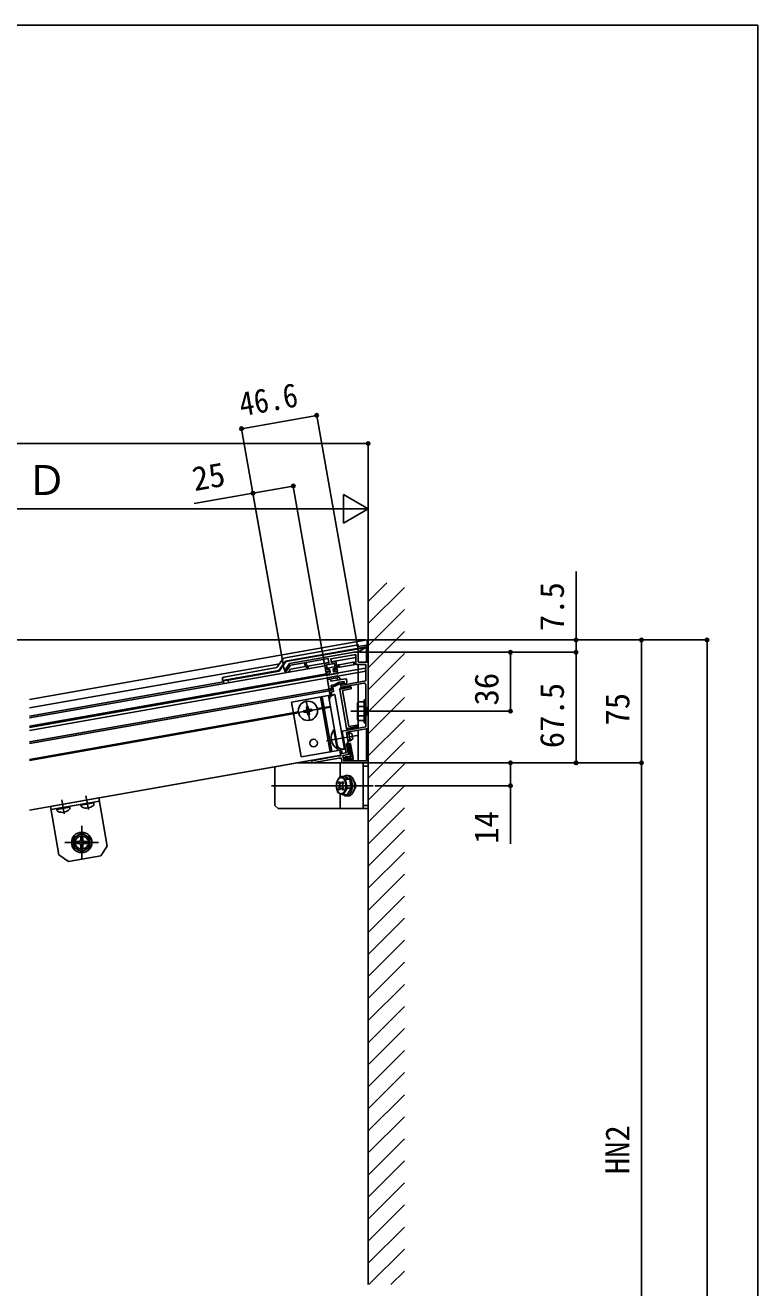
# Model space of a CAD drawing. Units: millimetres, scale not verified. Extents: x -875 to 875, y -1304 to 1297.
# Drawn here: x 428 to 875, y 475 to 1246 of the extents above; entities that cross this region are included whole.
import ezdxf
from ezdxf.enums import TextEntityAlignment as Align

# ---------------------------------------------------------------- set-up
doc = ezdxf.new("R2010")
doc.units = ezdxf.units.MM
doc.header["$LTSCALE"] = 8
for name, color, linetype in [('0-2_YKK_11', 7, 'Continuous'), ('0-3_YKK_12', 2, 'Continuous'), ('0-4_YKK_13', 4, 'Continuous'), ('0-5_YKK_D', 6, 'Continuous'), ('0-6_YKK_ZWAK', 7, 'Continuous'), ('0-7_YSS_K', 3, 'Continuous')]:
    doc.layers.add(name, color=color, linetype=linetype)
doc.styles.add('ＭＳ ゴシック', font='')
doc.styles.get('ＭＳ ゴシック').set_extended_font_data('MS Gothic')

msp = doc.modelspace()

# ---------------------------------------------------------------- linework, layer by layer
at = {"layer": '0-2_YKK_11'}
for points in [[(599.379, 854.909), (600.608, 854.048), (600.034, 853.229), (598.466, 854.327), (598.084, 856.494), (589.622, 855.002), (586.739, 850.885), (585.92, 851.458), (589.04, 855.914)], [(589.04, 855.914), (628.4, 862.855), (631, 862.855), (631, 856.855), (637, 856.855), (637, 842.193), (637, 816.341), (623.851, 814.023), (624.892, 808.114), (623.838, 806.608), (624.932, 800.404), (621.485, 799.796), (622.057, 796.555), (636, 796.555), (636, 800.355), (637, 800.355), (637, 795.355), (621.05, 795.355), (620.538, 798.255), (619.079, 798.255), (602.768, 795.378), (602.542, 796.659), (618.965, 799.555), (620.309, 799.555), (619.934, 801.679), (620.445, 802.409), (620.837, 802.322), (621.08, 800.943), (623.542, 801.377), (621.989, 810.183), (622.075, 810.384), (621.98, 810.926), (621.83, 811.085), (621.18, 814.77), (635.5, 817.295), (635.5, 826.396), (635.62, 826.58), (635.62, 827.13), (635.5, 827.313), (635.5, 842.944)], [(634.326, 843.929), (620.529, 841.496), (620.136, 843.728), (616.639, 842.097), (615.385, 841.876), (615.924, 838.823), (614.446, 838.563), (614.655, 837.381), (613.67, 837.207), (613.288, 839.374), (614.765, 839.634), (614.314, 842.195), (615.08, 842.837), (616.335, 843.059), (619.487, 844.528), (620.964, 844.789), (621.306, 842.852), (635.5, 845.355), (635.5, 855.355), (629.5, 855.355), (629.5, 861.355), (628.531, 861.355), (614.174, 858.823), (614.556, 856.656), (617.264, 857.134), (618.306, 851.225), (616.09, 850.834), (615.917, 851.819), (617.148, 852.036), (616.453, 855.976), (611.529, 855.107), (612.05, 852.153), (613.281, 852.37), (613.455, 851.385), (611.239, 850.994), (610.371, 855.918), (613.079, 856.396), (612.61, 859.055), (599.069, 856.667), (599.379, 854.909)]]:
    msp.add_lwpolyline(points, dxfattribs=at)
msp.add_arc((634.5, 842.944), 1, 360, 99.99998, dxfattribs=at)
at = {"layer": '0-3_YKK_12'}
for p, q in [((430.032, 833.98), (636.499, 870.386)), ((636.5, 866.203), (636.5, 870.38)), ((430.032, 828.909), (582.96, 855.874)), ((610.597, 854.637), (430.032, 822.799)), ((611.465, 849.713), (430.032, 817.722)), ((610.597, 854.637), (611.586, 849.024)), ((430.032, 823.921), (548.608, 844.829)), ((611.899, 847.252), (613.774, 836.616)), ((430.032, 807.06), (613.288, 839.373)), ((601.312, 820.914), (599.124, 833.322)), ((594.363, 826.389), (430.032, 797.413)), ((594.467, 825.798), (430.032, 796.804)), ((594.013, 826.024), (606.422, 828.212)), ((613.953, 829.843), (605.969, 828.435)), ((614.057, 829.252), (606.073, 827.845)), ((626.5, 826.855), (645.07, 826.855)), ((611.559, 808.815), (630.271, 812.115)), ((619.678, 803.133), (620.234, 799.98)), ((430.032, 766.443), (620.234, 799.98)), ((601.541, 796.684), (430.032, 766.443)), ((640, 781.355), (577.958, 781.355)), ((451.328, 764.207), (449.835, 772.676)), ((466.1, 766.811), (464.607, 775.281)), ((462.031, 736.449), (462.031, 756.949)), ((451.781, 746.699), (472.281, 746.699))]:
    msp.add_line(p, q, dxfattribs=at)
at = {"layer": '0-4_YKK_13'}
for p, q in [((585.332, 859.262), (631, 867.314)), ((636, 866.165), (586.495, 857.436)), ((586.684, 857.14), (636, 865.836)), ((630.7, 862.855), (637, 866.492)), ((631, 867.314), (631, 866.299)), ((631, 866.299), (636, 867.181)), ((636, 867.181), (636, 866.165)), ((636, 866.165), (636, 865.836)), ((636, 865.836), (636, 856.855)), ((581.276, 853.47), (585.332, 859.262)), ((586.495, 857.436), (582.439, 851.644)), ((582.628, 851.348), (586.684, 857.14)), ((586.495, 857.436), (586.684, 857.14)), ((613.024, 856.708), (600.048, 854.42)), ((629.5, 859.613), (614.501, 856.968)), ((619.298, 855.275), (627.765, 856.768)), ((628.259, 856.855), (627.765, 856.768)), ((627.998, 856.606), (628.49, 856.693)), ((628.189, 855.523), (627.998, 856.606)), ((628.499, 856.644), (628.49, 856.693)), ((635.19, 853.186), (430.032, 817.011)), ((635.503, 851.413), (430.032, 815.183)), ((582.439, 851.644), (548.131, 845.594)), ((548.767, 847.737), (581.276, 853.47)), ((551.461, 845.852), (582.628, 851.348)), ((582.439, 851.644), (582.628, 851.348)), ((589.591, 852.576), (588.274, 850.695)), ((598.679, 854.178), (589.591, 852.576)), ((611.643, 848.732), (611.643, 849.799)), ((611.891, 850.094), (613.579, 850.392)), ((611.899, 847.252), (618.356, 848.391)), ((612.128, 848.638), (612.138, 848.665)), ((612.224, 852.894), (612.293, 852.5)), ((617.802, 849.816), (612.368, 848.858)), ((616.21, 853.902), (612.467, 853.242)), ((613.232, 852.361), (612.641, 852.257)), ((613.579, 852.118), (613.822, 850.739)), ((615.549, 852.465), (615.792, 851.086)), ((615.792, 852.813), (616.383, 852.917)), ((617.828, 851.141), (616.14, 850.843)), ((616.557, 853.658), (616.627, 853.264)), ((618.103, 849.692), (618.084, 849.714)), ((618.526, 849.946), (618.162, 850.948)), ((620.211, 846.179), (618.356, 848.391)), ((618.642, 854.957), (619.135, 855.043)), ((618.642, 854.957), (618.651, 854.907)), ((619.298, 855.275), (618.804, 855.188)), ((618.825, 853.923), (618.833, 853.873)), ((619.326, 853.96), (618.833, 853.873)), ((619.065, 853.711), (619.558, 853.798)), ((619.326, 853.96), (619.135, 855.043)), ((628.026, 855.291), (619.558, 853.798)), ((628.026, 855.291), (628.519, 855.378)), ((628.681, 855.61), (628.189, 855.523)), ((628.681, 855.61), (628.673, 855.659)), ((631, 844.561), (631, 855.355)), ((635.503, 851.413), (635.19, 853.186)), ((548.131, 845.594), (547.957, 846.581)), ((548.131, 845.594), (548.521, 845.322)), ((551.463, 845.84), (548.521, 845.322)), ((548.521, 845.322), (548.801, 843.735)), ((551.743, 844.253), (551.461, 845.852)), ((611.899, 847.252), (613.027, 840.851)), ((617.981, 847.309), (612.072, 846.267)), ((614.296, 840.567), (613.607, 840.445)), ((614.042, 846.615), (614.302, 845.137)), ((614.302, 845.137), (623.166, 846.7)), ((614.314, 842.195), (614.539, 840.914)), ((614.719, 842.774), (616.196, 843.034)), ((616.196, 843.034), (619.348, 844.504)), ((617.981, 847.309), (618.242, 845.832)), ((622.345, 845.032), (619.348, 844.504)), ((619.567, 840.498), (619.654, 840.005)), ((620.992, 841.053), (619.81, 840.845)), ((619.897, 840.353), (619.81, 840.845)), ((619.897, 840.353), (626.2, 841.464)), ((626.374, 840.479), (621.253, 839.576)), ((623.947, 841.574), (621.977, 841.227)), ((622.209, 843.485), (622.345, 845.032)), ((623.194, 843.659), (622.209, 843.485)), ((623.745, 846.295), (624.005, 844.817)), ((626.113, 841.956), (624.931, 841.748)), ((626.113, 841.956), (626.2, 841.464)), ((626.548, 841.22), (626.461, 841.713)), ((626.548, 841.22), (626.617, 840.827)), ((430.032, 808.075), (613.114, 840.357)), ((607.865, 835.574), (613.769, 802.091)), ((608.85, 835.748), (614.754, 802.265)), ((618.693, 802.959), (612.789, 836.443)), ((622.633, 803.654), (616.729, 837.137)), ((623.787, 816.567), (619.654, 840.005)), ((621.253, 839.576), (625.142, 817.517)), ((634.5, 833.855), (634.5, 819.855)), ((634.5, 833.855), (635.5, 833.855)), ((635.5, 833.855), (635.5, 819.855)), ((596.043, 798.965), (590.139, 832.449)), ((601.782, 826.886), (602.766, 827.06)), ((630.5, 831.855), (630.933, 832.605)), ((630.5, 821.855), (630.5, 831.855)), ((634.5, 832.605), (630.931, 832.605)), ((634.5, 829.741), (630.947, 829.741)), ((634.5, 832.605), (634.5, 821.105)), ((635.5, 829.455), (636, 829.455)), ((636, 829.455), (636, 824.255)), ((624.134, 816.323), (630.437, 817.435)), ((625.142, 817.517), (630.263, 818.42)), ((630.437, 817.435), (630.524, 816.942)), ((630.5, 821.855), (630.933, 821.105)), ((630.611, 818.176), (630.68, 817.783)), ((630.767, 817.29), (630.68, 817.783)), ((630.931, 821.105), (634.5, 821.105)), ((634.5, 823.968), (630.947, 823.968)), ((634.5, 819.855), (635.5, 819.855)), ((635.5, 824.255), (636, 824.255)), ((615.951, 815.581), (616.452, 815.669)), ((616.452, 815.669), (618.501, 804.049)), ((620.982, 813.015), (621.474, 813.102)), ((621.095, 812.371), (621.588, 812.458)), ((623.787, 816.567), (623.874, 816.074)), ((624.05, 812.892), (626.699, 813.359)), ((624.221, 815.831), (624.134, 816.323)), ((624.221, 815.831), (625.403, 816.039)), ((624.691, 809.257), (627.34, 809.724)), ((627.03, 813.27), (625.217, 813.762)), ((627.62, 809.921), (626.085, 808.838)), ((626.388, 816.213), (628.357, 816.56)), ((627.03, 813.27), (627.62, 809.921)), ((629.342, 816.734), (630.524, 816.942)), ((631, 796.555), (631, 815.283)), ((636, 816.165), (636, 796.855)), ((621.737, 808.736), (622.229, 808.823)), ((621.85, 808.091), (622.343, 808.178)), ((624.805, 808.612), (626.085, 808.838)), ((624.816, 806.696), (625.309, 806.782)), ((624.816, 806.696), (625.546, 802.559)), ((625.553, 807.13), (625.06, 807.043)), ((626.698, 798.903), (625.309, 806.782)), ((625.553, 807.13), (625.946, 807.199)), ((626.294, 806.956), (627.828, 798.256)), ((619.916, 786.829), (619.916, 795.353)), ((622.755, 798.669), (623.263, 798.669)), ((622.755, 798.669), (622.755, 798.669)), ((622.759, 798.646), (622.755, 798.669)), ((622.949, 797.569), (622.933, 797.661)), ((623.369, 798.068), (622.949, 797.568)), ((622.949, 797.568), (622.949, 797.569)), ((623.46, 798.903), (622.952, 798.903)), ((623.145, 797.403), (623.565, 797.903)), ((623.145, 797.403), (623.146, 797.403)), ((623.369, 798.068), (623.263, 798.669)), ((623.46, 798.903), (626.698, 798.903)), ((623.565, 797.903), (627.532, 797.903)), ((625.719, 801.575), (626.19, 798.903)), ((627.532, 797.903), (627.621, 797.403)), ((627.916, 797.756), (627.828, 798.256)), ((634, 767.353), (634, 795.353)), ((579.958, 769.353), (579.958, 792.878)), ((623.224, 785.435), (620.004, 786.929)), ((620.004, 786.929), (622.497, 786.929)), ((625.717, 785.435), (622.497, 786.929)), ((623.768, 787.603), (625.075, 787.603)), ((637, 793.353), (634, 793.353)), ((619.469, 784.018), (618.963, 783.142)), ((618.963, 783.142), (619.49, 782.229)), ((619.49, 780.476), (618.963, 779.564)), ((618.963, 779.564), (619.469, 778.687)), ((619.996, 783.106), (619.469, 784.018)), ((619.469, 778.687), (619.996, 779.599)), ((621.535, 784.018), (621.008, 783.106)), ((621.008, 779.599), (621.535, 778.687)), ((621.515, 782.229), (622.041, 783.142)), ((622.041, 779.564), (621.515, 780.476)), ((622.041, 783.142), (621.535, 784.018)), ((621.535, 778.687), (622.041, 779.564)), ((621.73, 775.776), (624.087, 779.858)), ((624.087, 779.858), (623.224, 785.435)), ((623.224, 785.435), (625.717, 785.435)), ((624.087, 779.858), (626.58, 779.858)), ((624.223, 775.776), (626.58, 779.858)), ((624.223, 775.776), (626.58, 779.858)), ((626.58, 779.858), (625.717, 785.435)), ((442.917, 768.715), (472.462, 773.924)), ((443.265, 766.745), (472.809, 771.955)), ((461.571, 769.973), (469.275, 771.331)), ((469.449, 770.854), (469.275, 771.331)), ((472.462, 773.924), (477.671, 744.38)), ((619.916, 767.353), (619.916, 776.444)), ((621.73, 775.776), (624.223, 775.776)), ((623.768, 775.103), (625.075, 775.103)), ((442.917, 768.715), (448.127, 739.17)), ((446.798, 767.368), (454.503, 768.727)), ((446.798, 766.86), (454.677, 768.25)), ((446.798, 766.86), (446.798, 767.368)), ((446.798, 766.86), (447.077, 766.095)), ((454.677, 768.25), (454.503, 768.727)), ((454.677, 768.25), (454.677, 767.435)), ((461.571, 769.465), (469.449, 770.854)), ((461.571, 769.465), (461.571, 769.973)), ((461.571, 769.465), (461.849, 768.699)), ((469.449, 770.854), (469.449, 770.039)), ((579.958, 769.353), (581.958, 767.353)), ((581.958, 767.353), (637, 767.353)), ((637, 769.353), (634, 769.353)), ((460.171, 746.079), (458.931, 746.079)), ((463.891, 747.319), (465.131, 747.319)), ((473.615, 738.588), (477.671, 744.38)), ((453.919, 735.115), (448.127, 739.17)), ((453.919, 735.115), (473.615, 738.588))]:
    msp.add_line(p, q, dxfattribs=at)
for points in [[(631, 816.502), (631, 821.105), (631, 832.605), (631, 843.343)], [(616.729, 837.137), (612.789, 836.443), (590.139, 832.449)], [(598.654, 827.35), (597.669, 827.176), (597.842, 826.191), (598.827, 826.365)], [(600.45, 828.682), (600.276, 829.667), (599.291, 829.493), (599.465, 828.508)], [(599.986, 825.554), (600.159, 824.569), (601.144, 824.743), (600.97, 825.727)], [(602.766, 827.06), (602.593, 828.044), (601.608, 827.871)], [(615.951, 815.581), (618, 803.96), (618.501, 804.049)], [(623.936, 813.536), (625.217, 813.762), (626.085, 808.838)], [(622.633, 803.654), (618.693, 802.959), (596.043, 798.965)], [(637, 767.353), (637, 795.353), (593.994, 795.353)], [(623.146, 797.403), (627.621, 797.403), (627.621, 797.403)], [(620.004, 786.929), (618.461, 784.888), (617.647, 782.847)], [(620.004, 786.929), (621.249, 786.182), (623.224, 785.435), (623.291, 782.647), (624.087, 779.858), (622.543, 777.817), (621.73, 775.776)], [(621.73, 775.776), (619.755, 776.523), (618.51, 777.27), (617.714, 780.059), (617.647, 782.847)], [(461.411, 748.559), (461.411, 749.799), (462.651, 749.799), (462.651, 748.559)], [(458.931, 746.079), (458.931, 747.319), (460.171, 747.319)], [(462.651, 744.839), (462.651, 743.599), (461.411, 743.599), (461.411, 744.839)], [(465.131, 747.319), (465.131, 746.079), (463.891, 746.079)]]:
    msp.add_lwpolyline(points, dxfattribs=at)
msp.add_lwpolyline([(462.031, 752.473), (467.031, 749.586), (467.031, 743.812), (462.031, 740.926), (457.031, 743.812), (457.031, 749.586)], close=True, dxfattribs=at)
for centre, radius in [((600.218, 827.118), 5.9), ((603.691, 807.422), 2.3), ((462.031, 746.699), 6.25), ((462.031, 746.699), 5), ((462.031, 746.699), 4.05)]:
    msp.add_circle(centre, radius, dxfattribs=at)
for centre, radius, start, end in [((628.293, 856.658), 0.2, 10, 100), ((628.586, 856.151), 0.5, 280, 100), ((611.943, 849.799), 0.3, 100, 180), ((611.893, 848.724), 0.25, 177.958, 340), ((612.42, 848.563), 0.3, 100, 160), ((612.519, 852.946), 0.3, 100, 190), ((612.589, 852.552), 0.3, 190, 280), ((613.284, 852.066), 0.3, 10, 100), ((613.527, 850.687), 0.3, 280, 10), ((615.844, 852.517), 0.3, 100, 190), ((616.088, 851.139), 0.3, 190, 280), ((616.262, 853.606), 0.3, 10, 100), ((616.331, 853.212), 0.3, 280, 10), ((617.855, 849.521), 0.3, 40, 100), ((617.88, 850.845), 0.3, 20, 100), ((618.294, 849.852), 0.25, 220, 22.042), ((618.738, 854.415), 0.5, 100, 280), ((618.839, 854.991), 0.2, 100, 190), ((619.03, 853.908), 0.2, 190, 280), ((628.484, 855.575), 0.2, 280, 10), ((613.52, 840.938), 0.5, 190, 280), ((614.244, 840.862), 0.3, 280, 10), ((614.806, 842.281), 0.5, 100, 190), ((619.862, 840.55), 0.3, 100, 190), ((621.485, 841.14), 0.5, 10, 190), ((623.253, 846.208), 0.5, 10, 100), ((623.021, 844.644), 1, 280, 10), ((624.439, 841.661), 0.5, 10, 190), ((626.165, 841.661), 0.3, 10, 100), ((626.322, 840.775), 0.3, 280, 10), ((598.48, 828.335), 1, 280, 10), ((599.001, 825.38), 1, 10, 100), ((601.434, 828.856), 1, 190, 280), ((601.955, 825.901), 1, 100, 190), ((633.056, 831.185), 2.556, 146.25178, 214.38425), ((640.053, 826.855), 9.553, 162.41205, 197.58795), ((630.315, 818.124), 0.3, 10, 100), ((633.056, 822.524), 2.556, 145.61575, 213.74822), ((622.63, 810.767), 8.232, 144.2189, 235.7811), ((624.169, 816.126), 0.3, 190, 280), ((625.895, 816.126), 0.5, 190, 10), ((628.85, 816.647), 0.5, 190, 10), ((630.472, 817.238), 0.3, 280, 10), ((625.112, 806.748), 0.3, 100, 190), ((625.633, 802.067), 0.5, 100, 280), ((625.998, 806.904), 0.3, 10, 100), ((622.846, 798.153), 0.5, 100, 280), ((622.952, 798.703), 0.2, 90, 189.97762), ((623.146, 797.603), 0.2, 190.10648, 269.89352), ((627.621, 797.703), 0.3, 270.02238, 10), ((447.923, 766.403), 0.9, 200, 247.94412), ((450.026, 771.593), 6.5, 247.94412, 312.05588), ((453.777, 767.435), 0.9, 312.05588, 360), ((462.695, 769.007), 0.9, 200, 247.94412), ((464.798, 774.197), 6.5, 247.94412, 312.05588), ((468.549, 770.039), 0.9, 312.05588, 360), ((460.171, 748.559), 1.24, 270, 0), ((463.891, 748.559), 1.24, 180, 270), ((460.171, 744.839), 1.24, 0, 90), ((463.891, 744.839), 1.24, 90, 180)]:
    msp.add_arc(centre, radius, start, end, dxfattribs=at)
for centre, major_axis, ratio, start_param, end_param in [((627.8, 856.571), (0.198, 0.035), 0.995037, 0, 1.5707963), ((619.333, 855.078), (-0.198, -0.035), 0.995037, 4.712389, 6.2831853), ((619.524, 853.995), (0.198, 0.035), 0.995037, 3.1415927, 4.712389), ((627.991, 855.488), (0.198, 0.035), 0.995037, 4.712389, 6.2831853), ((548.945, 846.751), (-0.822, 0.576), 0.99628, 5.4996506, 7.06672), ((626.252, 841.168), (0.052, -0.296), 0.997785, 1.5707963, 3.1415927), ((617.25, 834.183), (-3.939, -0.695), 0.75, 4.712389, 6.2831853), ((619.949, 840.057), (0.052, -0.296), 0.997785, 3.1415927, 4.712389), ((630.385, 817.731), (-0.052, 0.296), 0.997785, 3.1415927, 4.712389), ((624.082, 816.62), (0.052, -0.296), 0.997785, 4.712389, 6.2831853), ((622.112, 806.608), (-3.939, -0.695), 0.75, 0, 1.5707963), ((625.605, 806.835), (0.296, 0.052), 0.997785, 1.5707963, 3.1415927), ((623.46, 798.703), (-0.2, 0), 0.997717, 4.712389, 6.4573277), ((623.566, 798.104), (0.129, 0.154), 0.996235, 2.445318, 3.8378673), ((627.532, 798.204), (-0.052, 0.296), 0.997717, 2.9674503, 4.712389), ((623.768, 781.353), (0, 6.25), 0.57735, 6.2831853, 6.7516024), ((623.768, 781.353), (0, 6.25), 0.57735, 3.1415927, 6.2831853), ((625.075, 781.353), (0, 6.25), 0.57735, 3.1415927, 6.2831853), ((618.983, 781.353), (0, 1.24), 0.57735, 3.9269908, 5.4977871), ((620.502, 783.983), (0, 1.24), 0.57735, 2.3561945, 3.9269908), ((620.502, 778.722), (0, 1.24), 0.57735, 5.4977871, 7.0685835), ((622.021, 781.353), (0, 1.24), 0.57735, 0.7853982, 2.3561945), ((627.524, 781.353), (0, 3), 0.57735, 3.6352614, 5.7895166), ((626.958, 781.353), (0, -3.25), 0.707107, 0.6578624, 2.4837303), ((623.768, 781.353), (0, 6.25), 0.57735, 2.6731756, 3.1415927)]:
    msp.add_ellipse(centre, major_axis=major_axis, ratio=ratio, start_param=start_param, end_param=end_param, dxfattribs=at)
msp.add_ellipse((620.502, 781.353), major_axis=(0, 5), ratio=0.57735, dxfattribs=at)
at = {"layer": '0-5_YKK_D'}
for p, q in [((559.681, 999.422), (605.573, 1007.514)), ((630.826, 864.298), (605.4, 1008.499)), ((585.664, 852.07), (559.508, 1000.407)), ((637, 990.38), (142.562, 990.38)), ((637, 857.555), (637, 991.38)), ((610.423, 855.622), (591.074, 965.356)), ((585.664, 852.07), (566.454, 961.015)), ((637, 950.38), (621.845, 959.13)), ((621.845, 959.13), (621.845, 941.63)), ((619.5, 950.38), (265.562, 950.38)), ((637, 950.38), (606.689, 950.38)), ((637, 950.38), (621.845, 941.63)), ((637, 857.555), (637, 951.38)), ((635.5, 870.38), (21.562, 870.38)), ((631, 863.313), (630.719, 864.905)), ((637.5, 870.38), (845, 870.38)), ((637.5, 870.38), (765, 870.38)), ((637.5, 870.38), (805, 870.38)), ((804, 795.355), (804, 870.38)), ((844, 0.8), (844, 870.38)), ((631.7, 862.855), (765, 862.855)), ((631.7, 862.855), (725, 862.855)), ((631.7, 862.855), (765, 862.855)), ((724, 862.855), (724, 826.855)), ((764, 795.355), (764, 862.855)), ((636.5, 826.855), (725, 826.855)), ((637.7, 795.355), (765, 795.355)), ((637.7, 795.355), (805, 795.355)), ((637.7, 795.355), (805, 795.355)), ((638, 795.353), (725, 795.353)), ((804, 345.3), (804, 795.355)), ((641, 781.355), (725, 781.355))]:
    msp.add_line(p, q, dxfattribs=at)
for points in [[(591.248, 964.371), (566.627, 960.03), (530.745, 953.703)], [(764, 862.855), (764, 870.38), (764, 912.271)], [(724, 795.353), (724, 781.355), (724, 745.941)]]:
    msp.add_lwpolyline(points, dxfattribs=at)
for centre in [(605.573, 1007.514), (559.681, 999.422), (637, 990.38), (591.248, 964.371), (566.627, 960.03), (764, 870.38), (804, 870.38), (844, 870.38), (724, 862.855), (764, 862.855), (764, 862.855), (724, 826.855), (724, 795.353), (764, 795.355), (804, 795.355), (804, 795.355), (724, 781.355)]:
    msp.add_circle(centre, 1.075, dxfattribs=at)
at = {"layer": '0-6_YKK_ZWAK'}
msp.add_line((-875, 1245.8), (875, 1245.8), dxfattribs=at)
msp.add_lwpolyline([(-875, -1304.2), (875, -1304.2), (875, 1245.8)], dxfattribs=at)
at = {"layer": '0-7_YSS_K'}
for p, q in [((637, 893.829), (648.37, 905.198)), ((637, 880.358), (659.139, 902.497)), ((637, 866.888), (659.139, 889.027)), ((637, 853.417), (659.139, 875.557)), ((637, 871.507), (637, 476.712)), ((637, 839.947), (659.139, 862.086)), ((637, 826.477), (659.139, 848.616)), ((637, 813.006), (659.139, 835.145)), ((637, 799.536), (659.139, 821.675)), ((637, 786.065), (659.139, 808.205)), ((637, 772.595), (659.139, 794.734)), ((637, 759.125), (659.139, 781.264)), ((637, 745.654), (659.139, 767.794)), ((637, 732.184), (659.139, 754.323)), ((637, 718.714), (659.139, 740.853)), ((637, 705.243), (659.139, 727.382)), ((637, 691.773), (659.139, 713.912)), ((637, 678.302), (659.139, 700.442)), ((637, 664.832), (659.139, 686.971)), ((637, 651.362), (659.139, 673.501)), ((637, 637.891), (659.139, 660.03)), ((637, 624.421), (659.139, 646.56)), ((637, 610.95), (659.139, 633.09)), ((637, 597.48), (659.139, 619.619)), ((637, 584.01), (659.139, 606.149)), ((637, 570.539), (659.139, 592.679)), ((637, 557.069), (659.139, 579.208)), ((637, 543.599), (659.139, 565.738)), ((637, 530.128), (659.139, 552.267)), ((637, 516.658), (659.139, 538.797)), ((637, 503.187), (659.139, 525.327)), ((637, 489.717), (659.139, 511.856)), ((637.466, 476.712), (659.139, 498.386)), ((650.936, 476.712), (659.139, 484.915))]:
    msp.add_line(p, q, dxfattribs=at)

# ---------------------------------------------------------------- texts
at = {"layer": '0-5_YKK_D', "style": 'ＭＳ ゴシック', "width": 0.9}
msp.add_text('46.6', height=14.66, rotation=10, dxfattribs=at).set_placement((560.402, 1002.595), align=Align.BOTTOM_LEFT)
at = {"layer": '0-5_YKK_D', "style": 'ＭＳ ゴシック'}
msp.add_text('Ｄ', height=18.33, dxfattribs=at).set_placement((428.184, 953.38), align=Align.BOTTOM_LEFT)
for s, rotation, p in [('25', 10, (531.723, 956.922)), ('7.5', 90, (761, 875.748)), ('36', 90, (721, 830.366)), ('67.5', 90, (761, 804.275)), ('75', 90, (801, 818.094)), ('14', 90, (721, 745.873)), ('HN2', 90, (801, 544.134))]:
    msp.add_text(s, height=14.66, rotation=rotation, dxfattribs=at).set_placement(p, align=Align.BOTTOM_LEFT)

doc.saveas('drawing.dxf')
